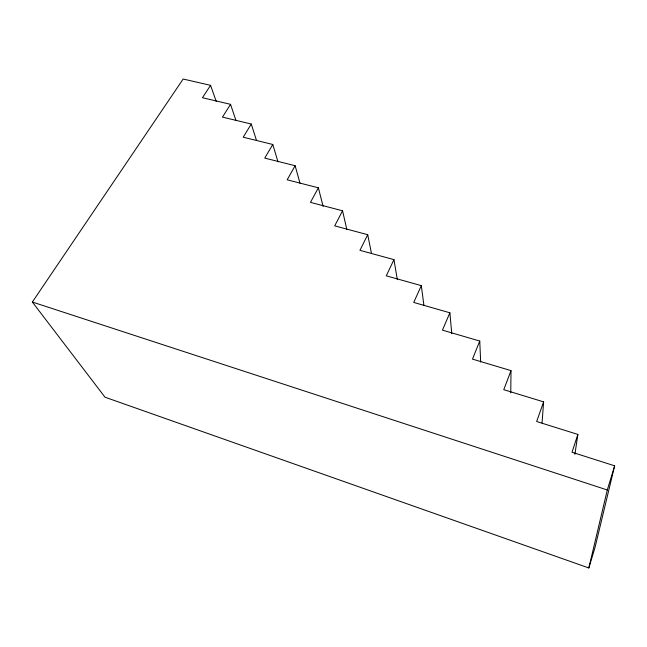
<?xml version="1.0" encoding="UTF-8"?>
<svg xmlns="http://www.w3.org/2000/svg" width="647" height="647" viewBox="0 0 647 647"><rect width="100%" height="100%" fill="white"/><g stroke="black" fill="none" stroke-linecap="round" stroke-linejoin="round"><path stroke-width="0.97" d="M510.766 392.858L511.001 370.626L472.472 359.109L479.759 341.058L442.451 330.148L449.875 312.784L413.732 302.44L421.318 285.642L386.267 275.824L393.958 259.641L359.942 250.324L367.731 234.715L334.693 225.86L342.554 210.793L310.455 202.374L318.381 187.816L287.163 179.801L295.145 165.729L264.76 158.103L272.791 144.483L243.207 137.213L251.271 124.038L222.455 117.107L230.542 104.337L202.446 97.721L210.558 85.339L183.158 79.031L32.35 302.036L105.008 397.201L588.827 567.969L595.062 547.297L614.65 465.816L572.005 452.229L577.868 434.42L536.646 421.529L543.617 401.868L503.778 389.688L511.001 370.626M542.049 422.96L543.617 401.868M574.9 454.299L577.868 434.42M588.827 567.969L607.298 489.989L614.65 465.816M32.35 302.036L607.298 489.989M210.558 85.339L216.244 101.482M230.542 104.337L236.018 120.625M251.271 124.038L256.455 140.318M272.791 144.483L277.984 161.855M295.145 165.729L299.998 183.206M318.381 187.816L323.096 206.344M342.554 210.793L346.808 229.386M367.731 234.715L371.491 253.503M393.958 259.641L397.282 279.415M421.318 285.642L423.947 305.546M449.875 312.784L451.784 333.779M479.759 341.058L480.672 362.085"/></g></svg>
